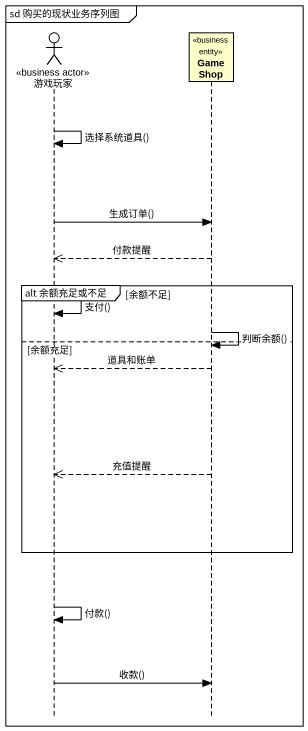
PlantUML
@startuml
mainframe sd 购买的现状业务序列图
hide footbox
actor 游戏玩家 <<business actor>>
participant GameShop <<business entity>>

游戏玩家 -> 游戏玩家 : 选择系统道具()
游戏玩家 -> GameShop : 生成订单()
GameShop -->> 游戏玩家 : 付款提醒
group alt 余额充足或不足 [余额不足]
  游戏玩家 -> 游戏玩家 : 支付()
  GameShop -> GameShop : 判断余额()
else 余额充足
  GameShop -->> 游戏玩家 : 道具和账单
  GameShop -->> 游戏玩家 : 充值提醒
end
游戏玩家 -> 游戏玩家 : 付款()
游戏玩家 -> GameShop : 收款()
@enduml
